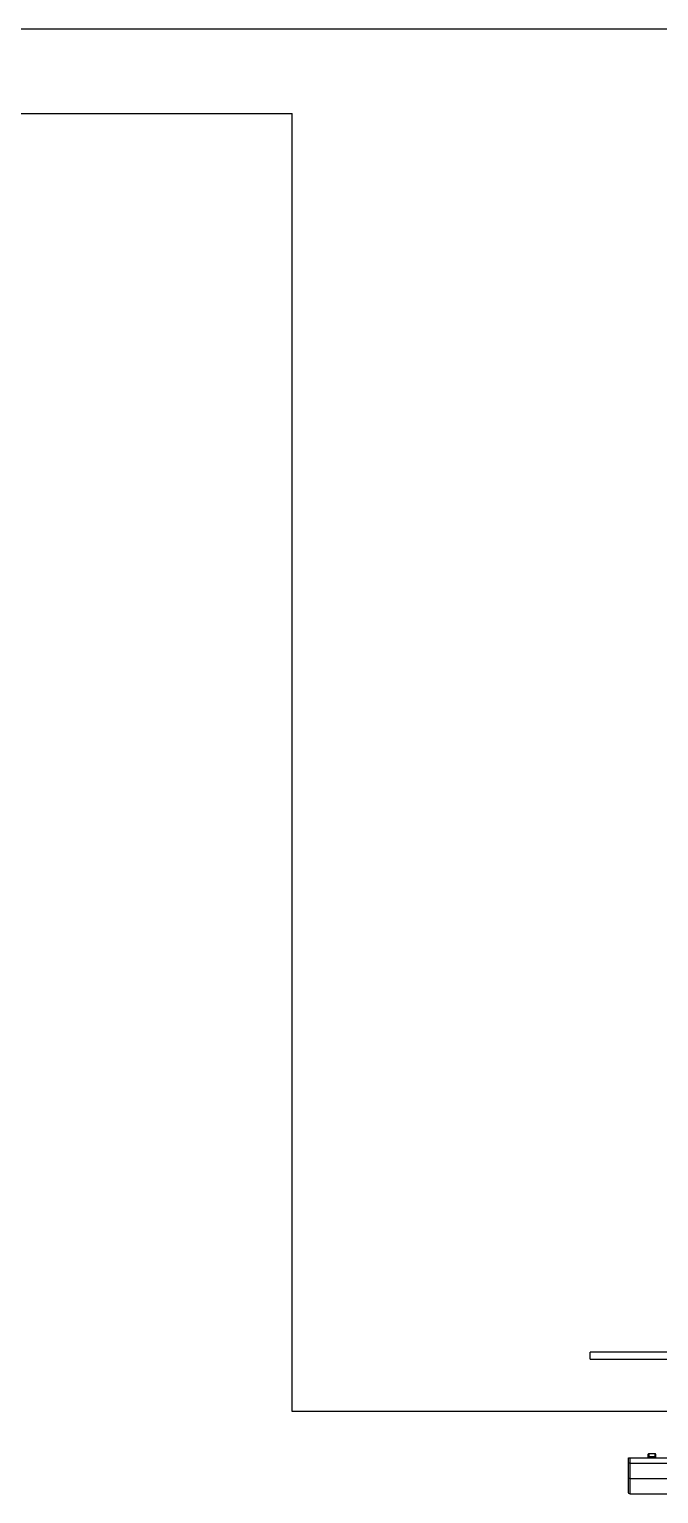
# Model space of a CAD drawing. Header units: millimetres. Extents: x 10547 to 11305, y 9897 to 10391.
# Drawn here: x 11040.17 to 11045.51, y 10320.99 to 10333.4 of the extents above; entities that cross this region are included whole.
import ezdxf

# ---------------------------------------------------------------- set-up
doc = ezdxf.new("R2010")
doc.units = ezdxf.units.MM
for name, color, linetype in [('LG-AIRCON', 240, 'Continuous'), ('LG-RLRG', 3, 'Continuous'), ('에어컨', 15, 'Continuous')]:
    doc.layers.add(name, color=color, linetype=linetype)

# ---------------------------------------------------------------- blocks, each defined once
blk = doc.blocks.new('A$C079960E7')
at = {"layer": '에어컨', "color": 0, "linetype": 'Continuous'}
for p, q in [((167.7, 240.8, 0), (0, 240.8, 0)), ((0, 240, 0), (0, 240.8, 0)), ((0, 237.9, 0), (0, 240, 0)), ((0, 235, 0), (0, 237.9, 0)), ((0, 232.2, 0), (0, 235, 0)), ((0, 230.1, 0), (0, 232.2, 0)), ((0, 229.3, 0), (0, 230.1, 0)), ((0, 229.3, 0), (167.7, 229.3, 0)), ((65.3, 52.7, 0), (65.3, 61.2, 0)), ((65.3, 61.2, 0), (65.8, 61.2, 0)), ((65.3, 46.7, 0), (65.3, 52.7, 0)), ((65.3, 52.6, 0), (65.3, 52.7, 0)), ((65.3, 52.7, 0), (65.3, 52.7, 0)), ((65.3, 52.7, 0), (65.3, 52.7, 0)), ((65.4, 52.5, 0), (65.3, 52.6, 0)), ((65.3, 52.6, 0), (65.3, 52.6, 0)), ((65.6, 52.4, 0), (65.4, 52.5, 0)), ((65.7, 52.4, 0), (65.6, 52.4, 0)), ((66, 52.3, 0), (65.7, 52.4, 0)), ((65.8, 61.2, 0), (67.1, 61.2, 0)), ((66.2, 52.3, 0), (66, 52.3, 0)), ((66.5, 52.2, 0), (66.2, 52.3, 0)), ((66.8, 52.2, 0), (66.5, 52.2, 0)), ((67.1, 52.2, 0), (66.8, 52.2, 0)), ((67.1, 61.2, 0), (67.1, 52.2, 0)), ((67.1, 61.2, 0), (260.6, 61.2, 0)), ((67.1, 52.2, 0), (260.6, 52.2, 0)), ((67.1, 52.2, 0), (67.1, 45.9, 0)), ((98.6, 66.9, 0), (98.6, 67.5, 0)), ((98.6, 65.3, 0), (98.6, 66.9, 0)), ((98.6, 63, 0), (98.6, 65.3, 0)), ((98.6, 61.2, 0), (98.6, 63, 0)), ((98.6, 63, 0), (98.8, 63, 0)), ((98.8, 63, 0), (99.5, 63, 0)), ((99.5, 68.4, 0), (110.3, 68.4, 0)), ((99.5, 68.4, 0), (99.5, 67.7, 0)), ((99.5, 67.7, 0), (99.5, 65.7, 0)), ((99.5, 65.7, 0), (99.5, 63, 0)), ((110.3, 63, 0), (99.5, 63, 0)), ((99.5, 63, 0), (99.5, 61.2, 0)), ((110.3, 67.7, 0), (110.3, 68.4, 0)), ((110.3, 65.7, 0), (110.3, 67.7, 0)), ((110.3, 63, 0), (110.3, 65.7, 0)), ((110.3, 61.2, 0), (110.3, 63, 0)), ((110.9, 63, 0), (110.3, 63, 0)), ((111.2, 63, 0), (110.9, 63, 0)), ((111.2, 67.5, 0), (111.2, 66.9, 0)), ((111.2, 66.9, 0), (111.2, 65.3, 0)), ((111.2, 65.3, 0), (111.2, 63, 0)), ((111.2, 63, 0), (111.2, 61.2, 0)), ((65.3, 41.3, 0), (65.3, 46.7, 0)), ((65.3, 36.7, 0), (65.3, 41.3, 0)), ((65.3, 33, 0), (65.3, 36.7, 0)), ((65.3, 30.1, 0), (65.3, 33, 0)), ((65.3, 28.3, 0), (65.3, 30.1, 0)), ((65.3, 27.5, 0), (65.3, 28.3, 0)), ((65.3, 1.8, 0), (65.3, 27.5, 0)), ((65.8, 26.2, 0), (65.3, 27.5, 0)), ((67.1, 25.7, 0), (65.8, 26.2, 0)), ((67.1, 45.9, 0), (67.1, 40.2, 0)), ((67.1, 40.2, 0), (67.1, 35.4, 0)), ((67.1, 35.4, 0), (67.1, 31.4, 0)), ((67.1, 31.4, 0), (67.1, 28.5, 0)), ((67.1, 28.5, 0), (67.1, 26.5, 0)), ((67.1, 26.5, 0), (67.1, 25.7, 0)), ((67.1, 25.7, 0), (260.6, 25.7, 0)), ((67.1, 25.7, 0), (67.1, 0, 0)), ((65.8, 0.5, 0), (65.3, 1.8, 0)), ((67.1, 0, 0), (65.8, 0.5, 0)), ((67.1, 0, 0), (260.6, 0, 0))]:
    blk.add_line(p, q, dxfattribs=at)
for centre, start, end in [((99.5, 67.5, 0), 90, 180), ((110.3, 67.5, 0), 0, 90)]:
    blk.add_arc(centre, 0.9, start, end, dxfattribs=at)

msp = doc.modelspace()

# ---------------------------------------------------------------- linework, layer by layer
at = {"layer": 'LG-RLRG'}
for p, q in [((11195.698, 10333.403), (10857.976, 10333.403, 0)), ((11040.026, 10332.69), (11042.403, 10332.69))]:
    msp.add_line(p, q, dxfattribs=at)
at = {"layer": 'LG-RLRG', "ltscale": 0.5}
for p, q in [((11042.403, 10321.691), (11042.403, 10332.69)), ((11046.13, 10321.691), (11042.403, 10321.691))]:
    msp.add_line(p, q, dxfattribs=at)

# ---------------------------------------------------------------- block references
at = {"layer": 'LG-AIRCON', "xscale": 0.004976538546813596, "yscale": 0.004976538546813596, "zscale": 0.004976538546813596}
msp.add_blockref('A$C079960E7', (11044.93, 10320.993), dxfattribs=at)

doc.saveas('drawing.dxf')
